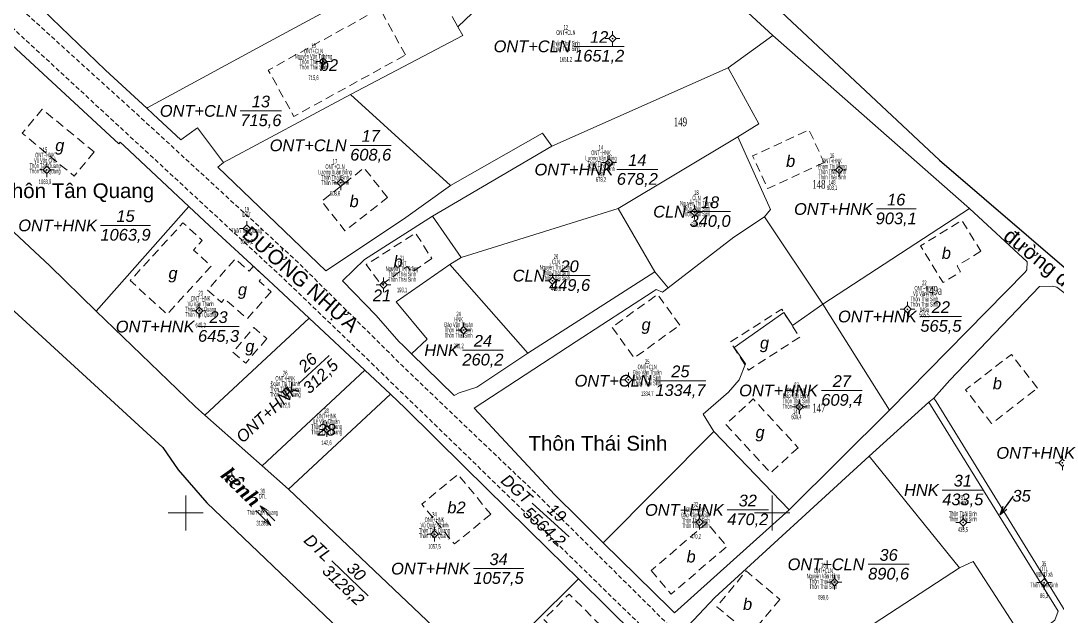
# Model space of a CAD drawing. Header units: metres. Extents: x 595890 to 596620, y 2284254 to 2285145.
# Drawn here: x 596071.9 to 596248.6, y 2284582.4 to 2284683.9 of the extents above; entities that cross this region are included whole.
import ezdxf
from ezdxf.enums import TextEntityAlignment as Align

# ---------------------------------------------------------------- set-up
doc = ezdxf.new("R2010")
doc.units = ezdxf.units.M
doc.header["$MEASUREMENT"] = 0
doc.linetypes.add('LongDuong25', pattern=[2.3, 1.5, -0.8])
doc.linetypes.add('{Tuong nha}', pattern=[2.3, 1.5, -0.8])
for name, color, linetype, lineweight in [('Level 10', 7, 'Continuous', 0), ('Level 11', 7, 'Continuous', 0), ('Level 13', 7, 'Continuous', 0), ('Level 14', 7, 'Continuous', 0), ('Level 15', 7, 'Continuous', 0), ('Level 2', 7, 'Continuous', 0), ('Level 22', 7, 'Continuous', 0), ('Level 23', 7, 'Continuous', 0), ('Level 28', 7, 'Continuous', 0), ('Level 32', 7, 'Continuous', 0), ('Level 35', 7, 'Continuous', 0), ('Level 39', 7, 'Continuous', 0), ('Level 4', 7, 'Continuous', 0), ('Level 42', 7, 'Continuous', 0), ('Level 48', 7, 'Continuous', 0), ('Level 53', 7, 'Continuous', 0), ('Level 62', 7, 'Continuous', 0), ('Level 63', 7, 'Continuous', 0), ('Level 9', 7, 'Continuous', 0)]:
    doc.layers.add(name, color=color, linetype=linetype, lineweight=lineweight)
doc.styles.add('Style-Arial', font='arial.ttf')
doc.styles.add('Style-Arial IF', font='ariali.ttf')
doc.styles.add('Style-ENGINEERING', font='ENGINEERING.shx')
doc.styles.add('Style-Times New Roman', font='times.ttf')
doc.styles.add('Style-Times New Roman IF', font='timesbi.ttf')
doc.dimstyles.get("Standard").update_dxf_attribs({"dimtxt": 0.18, "dimasz": 0.18, "dimexe": 0.18, "dimexo": 0.0625, "dimgap": 0.09, "dimtad": 0, "dimtih": 1, "dimtoh": 1, "dimdec": 4, "dimzin": 0, "dimdsep": 46, "dimtxsty": 'Standard', "dimcen": 0.09, "dimadec": 0, "dimazin": 0, "dimtfac": 1, "dimtdec": 4, "dimtofl": 0, "dimtmove": 0, "dimatfit": 3, "dimfxl": 1, "dimtolj": 1, "dimtzin": 0, "dimarcsym": 0})

# ---------------------------------------------------------------- blocks, each defined once
blk = doc.blocks.new('dn')
at = {"layer": 'Level 28', "color": 250, "linetype": 'Continuous', "lineweight": 0, "style": 'Style-Arial'}
blk.add_text('ĐƯỜNG NHỰA', height=5, rotation=287.4583, dxfattribs=at).set_placement((0, 0), align=Align.MIDDLE_CENTER)
blk = doc.blocks.new('N_THUA_11')
at = {"layer": 'Level 13', "color": 7, "linetype": 'Continuous', "lineweight": 0}
blk.add_line((1.39619, 0), (9.95719, 0), dxfattribs=at)
at = {"layer": 'Level 13', "color": 7, "linetype": 'Continuous', "lineweight": 0, "style": 'Style-Arial IF'}
blk.add_text('12', height=2, dxfattribs=at).set_placement((5.67669, 1.6), align=Align.MIDDLE_CENTER)
at = {"layer": 'Level 2', "color": 7, "linetype": 'Continuous', "lineweight": 0, "style": 'Style-Arial IF'}
blk.add_text('ONT+CLN', height=2, dxfattribs=at).set_placement((0.79619, 0), align=Align.MIDDLE_RIGHT)
at = {"layer": 'Level 4', "color": 7, "linetype": 'Continuous', "lineweight": 0, "style": 'Style-Arial IF'}
blk.add_text('1651,2', height=2, dxfattribs=at).set_placement((5.67669, -1.6), align=Align.MIDDLE_CENTER)
blk = doc.blocks.new('N_THUA_12')
at = {"layer": 'Level 13', "color": 7, "linetype": 'Continuous', "lineweight": 0}
blk.add_line((2.547495, 0), (9.570495, 0), dxfattribs=at)
at = {"layer": 'Level 13', "color": 7, "linetype": 'Continuous', "lineweight": 0, "style": 'Style-Arial IF'}
blk.add_text('13', height=2, dxfattribs=at).set_placement((6.058995, 1.6), align=Align.MIDDLE_CENTER)
at = {"layer": 'Level 2', "color": 7, "linetype": 'Continuous', "lineweight": 0, "style": 'Style-Arial IF'}
blk.add_text('ONT+CLN', height=2, dxfattribs=at).set_placement((1.947495, 0), align=Align.MIDDLE_RIGHT)
at = {"layer": 'Level 4', "color": 7, "linetype": 'Continuous', "lineweight": 0, "style": 'Style-Arial IF'}
blk.add_text('715,6', height=2, dxfattribs=at).set_placement((6.058995, -1.6), align=Align.MIDDLE_CENTER)
blk = doc.blocks.new('N_THUA_13')
at = {"layer": 'Level 13', "color": 7, "linetype": 'Continuous', "lineweight": 0}
blk.add_line((2.689558, 0), (9.696558, 0), dxfattribs=at)
at = {"layer": 'Level 13', "color": 7, "linetype": 'Continuous', "lineweight": 0, "style": 'Style-Arial IF'}
blk.add_text('14', height=2, dxfattribs=at).set_placement((6.193058, 1.6), align=Align.MIDDLE_CENTER)
at = {"layer": 'Level 2', "color": 7, "linetype": 'Continuous', "lineweight": 0, "style": 'Style-Arial IF'}
blk.add_text('ONT+HNK', height=2, dxfattribs=at).set_placement((2.089558, 0), align=Align.MIDDLE_RIGHT)
at = {"layer": 'Level 4', "color": 7, "linetype": 'Continuous', "lineweight": 0, "style": 'Style-Arial IF'}
blk.add_text('678,2', height=2, dxfattribs=at).set_placement((6.193058, -1.6), align=Align.MIDDLE_CENTER)
blk = doc.blocks.new('N_THUA_14')
at = {"layer": 'Level 13', "color": 7, "linetype": 'Continuous', "lineweight": 0}
blk.add_line((1.565746, 0), (10.095746, 0), dxfattribs=at)
at = {"layer": 'Level 13', "color": 7, "linetype": 'Continuous', "lineweight": 0, "style": 'Style-Arial IF'}
blk.add_text('15', height=2, dxfattribs=at).set_placement((5.830746, 1.6), align=Align.MIDDLE_CENTER)
at = {"layer": 'Level 2', "color": 7, "linetype": 'Continuous', "lineweight": 0, "style": 'Style-Arial IF'}
blk.add_text('ONT+HNK', height=2, dxfattribs=at).set_placement((0.965746, 0), align=Align.MIDDLE_RIGHT)
at = {"layer": 'Level 4', "color": 7, "linetype": 'Continuous', "lineweight": 0, "style": 'Style-Arial IF'}
blk.add_text('1063,9', height=2, dxfattribs=at).set_placement((5.830746, -1.6), align=Align.MIDDLE_CENTER)
blk = doc.blocks.new('N_THUA_15')
at = {"layer": 'Level 13', "color": 7, "linetype": 'Continuous', "lineweight": 0}
blk.add_line((2.8802, 0), (9.6552, 0), dxfattribs=at)
at = {"layer": 'Level 13', "color": 7, "linetype": 'Continuous', "lineweight": 0, "style": 'Style-Arial IF'}
blk.add_text('16', height=2, dxfattribs=at).set_placement((6.2677, 1.6), align=Align.MIDDLE_CENTER)
at = {"layer": 'Level 2', "color": 7, "linetype": 'Continuous', "lineweight": 0, "style": 'Style-Arial IF'}
blk.add_text('ONT+HNK', height=2, dxfattribs=at).set_placement((2.2802, 0), align=Align.MIDDLE_RIGHT)
at = {"layer": 'Level 4', "color": 7, "linetype": 'Continuous', "lineweight": 0, "style": 'Style-Arial IF'}
blk.add_text('903,1', height=2, dxfattribs=at).set_placement((6.2677, -1.6), align=Align.MIDDLE_CENTER)
blk = doc.blocks.new('N_THUA_16')
at = {"layer": 'Level 13', "color": 7, "linetype": 'Continuous', "lineweight": 0}
blk.add_line((2.5754, 0), (9.5974, 0), dxfattribs=at)
at = {"layer": 'Level 13', "color": 7, "linetype": 'Continuous', "lineweight": 0, "style": 'Style-Arial IF'}
blk.add_text('17', height=2, dxfattribs=at).set_placement((6.0864, 1.6), align=Align.MIDDLE_CENTER)
at = {"layer": 'Level 2', "color": 7, "linetype": 'Continuous', "lineweight": 0, "style": 'Style-Arial IF'}
blk.add_text('ONT+CLN', height=2, dxfattribs=at).set_placement((1.9754, 0), align=Align.MIDDLE_RIGHT)
at = {"layer": 'Level 4', "color": 7, "linetype": 'Continuous', "lineweight": 0, "style": 'Style-Arial IF'}
blk.add_text('608,6', height=2, dxfattribs=at).set_placement((6.0864, -1.6), align=Align.MIDDLE_CENTER)
blk = doc.blocks.new('N_THUA_17')
at = {"layer": 'Level 13', "color": 7, "linetype": 'Continuous', "lineweight": 0}
blk.add_line((-1.186357, 0), (5.830643, 0), dxfattribs=at)
at = {"layer": 'Level 13', "color": 7, "linetype": 'Continuous', "lineweight": 0, "style": 'Style-Arial IF'}
blk.add_text('18', height=2, dxfattribs=at).set_placement((2.322143, 1.6), align=Align.MIDDLE_CENTER)
at = {"layer": 'Level 2', "color": 7, "linetype": 'Continuous', "lineweight": 0, "style": 'Style-Arial IF'}
blk.add_text('CLN', height=2, dxfattribs=at).set_placement((-1.786357, 0), align=Align.MIDDLE_RIGHT)
at = {"layer": 'Level 4', "color": 7, "linetype": 'Continuous', "lineweight": 0, "style": 'Style-Arial IF'}
blk.add_text('340,0', height=2, dxfattribs=at).set_placement((2.322143, -1.6), align=Align.MIDDLE_CENTER)
blk = doc.blocks.new('N_THUA_18')
at = {"layer": 'Level 13', "color": 7, "linetype": 'Continuous', "lineweight": 0}
blk.add_line((-1.910664, 0.894551), (5.842642, -2.735459), dxfattribs=at)
at = {"layer": 'Level 13', "color": 7, "linetype": 'Continuous', "lineweight": 0, "style": 'Style-Arial IF'}
blk.add_text('19', height=2, rotation=334.911542, dxfattribs=at).set_placement((2.644417, 0.528593), align=Align.MIDDLE_CENTER)
at = {"layer": 'Level 2', "color": 7, "linetype": 'Continuous', "lineweight": 0, "style": 'Style-Arial IF'}
blk.add_text('DGT', height=2, rotation=334.911542, dxfattribs=at).set_placement((-2.454056, 1.148961), align=Align.MIDDLE_RIGHT)
at = {"layer": 'Level 4', "color": 7, "linetype": 'Continuous', "lineweight": 0, "style": 'Style-Arial IF'}
blk.add_text('5564,2', height=2, rotation=334.911542, dxfattribs=at).set_placement((1.287562, -2.369501), align=Align.MIDDLE_CENTER)
blk = doc.blocks.new('N_THUA_19')
at = {"layer": 'Level 13', "color": 7, "linetype": 'Continuous', "lineweight": 0}
blk.add_line((-1.18988, 0), (5.83312, 0), dxfattribs=at)
at = {"layer": 'Level 13', "color": 7, "linetype": 'Continuous', "lineweight": 0, "style": 'Style-Arial IF'}
blk.add_text('20', height=2, dxfattribs=at).set_placement((2.32162, 1.6), align=Align.MIDDLE_CENTER)
at = {"layer": 'Level 2', "color": 7, "linetype": 'Continuous', "lineweight": 0, "style": 'Style-Arial IF'}
blk.add_text('CLN', height=2, dxfattribs=at).set_placement((-1.78988, 0), align=Align.MIDDLE_RIGHT)
at = {"layer": 'Level 4', "color": 7, "linetype": 'Continuous', "lineweight": 0, "style": 'Style-Arial IF'}
blk.add_text('449,6', height=2, dxfattribs=at).set_placement((2.32162, -1.6), align=Align.MIDDLE_CENTER)
blk = doc.blocks.new('N_THUA_20')
at = {"layer": 'Level 13', "color": 7, "linetype": 'Continuous', "lineweight": 0}
blk.add_line((2.68049, 0), (9.71649, 0), dxfattribs=at)
at = {"layer": 'Level 13', "color": 7, "linetype": 'Continuous', "lineweight": 0, "style": 'Style-Arial IF'}
blk.add_text('22', height=2, dxfattribs=at).set_placement((6.19849, 1.6), align=Align.MIDDLE_CENTER)
at = {"layer": 'Level 2', "color": 7, "linetype": 'Continuous', "lineweight": 0, "style": 'Style-Arial IF'}
blk.add_text('ONT+HNK', height=2, dxfattribs=at).set_placement((2.08049, 0), align=Align.MIDDLE_RIGHT)
at = {"layer": 'Level 4', "color": 7, "linetype": 'Continuous', "lineweight": 0, "style": 'Style-Arial IF'}
blk.add_text('565,5', height=2, dxfattribs=at).set_placement((6.19849, -1.6), align=Align.MIDDLE_CENTER)
blk = doc.blocks.new('N_THUA_21')
at = {"layer": 'Level 13', "color": 7, "linetype": 'Continuous', "lineweight": 0}
blk.add_line((2.709039, 0), (9.702039, 0), dxfattribs=at)
at = {"layer": 'Level 13', "color": 7, "linetype": 'Continuous', "lineweight": 0, "style": 'Style-Arial IF'}
blk.add_text('23', height=2, dxfattribs=at).set_placement((6.205539, 1.6), align=Align.MIDDLE_CENTER)
at = {"layer": 'Level 2', "color": 7, "linetype": 'Continuous', "lineweight": 0, "style": 'Style-Arial IF'}
blk.add_text('ONT+HNK', height=2, dxfattribs=at).set_placement((2.109039, 0), align=Align.MIDDLE_RIGHT)
at = {"layer": 'Level 4', "color": 7, "linetype": 'Continuous', "lineweight": 0, "style": 'Style-Arial IF'}
blk.add_text('645,3', height=2, dxfattribs=at).set_placement((6.205539, -1.6), align=Align.MIDDLE_CENTER)
blk = doc.blocks.new('N_THUA_22')
at = {"layer": 'Level 13', "color": 7, "linetype": 'Continuous', "lineweight": 0}
blk.add_line((-1.054496, 0), (5.952504, 0), dxfattribs=at)
at = {"layer": 'Level 13', "color": 7, "linetype": 'Continuous', "lineweight": 0, "style": 'Style-Arial IF'}
blk.add_text('24', height=2, dxfattribs=at).set_placement((2.449004, 1.6), align=Align.MIDDLE_CENTER)
at = {"layer": 'Level 2', "color": 7, "linetype": 'Continuous', "lineweight": 0, "style": 'Style-Arial IF'}
blk.add_text('HNK', height=2, dxfattribs=at).set_placement((-1.654496, 0), align=Align.MIDDLE_RIGHT)
at = {"layer": 'Level 4', "color": 7, "linetype": 'Continuous', "lineweight": 0, "style": 'Style-Arial IF'}
blk.add_text('260,2', height=2, dxfattribs=at).set_placement((2.449004, -1.6), align=Align.MIDDLE_CENTER)
blk = doc.blocks.new('N_THUA_23')
at = {"layer": 'Level 13', "color": 7, "linetype": 'Continuous', "lineweight": 0}
blk.add_line((1.33409, 0), (9.98809, 0), dxfattribs=at)
at = {"layer": 'Level 13', "color": 7, "linetype": 'Continuous', "lineweight": 0, "style": 'Style-Arial IF'}
blk.add_text('25', height=2, dxfattribs=at).set_placement((5.66109, 1.6), align=Align.MIDDLE_CENTER)
at = {"layer": 'Level 2', "color": 7, "linetype": 'Continuous', "lineweight": 0, "style": 'Style-Arial IF'}
blk.add_text('ONT+CLN', height=2, dxfattribs=at).set_placement((0.73409, 0), align=Align.MIDDLE_RIGHT)
at = {"layer": 'Level 4', "color": 7, "linetype": 'Continuous', "lineweight": 0, "style": 'Style-Arial IF'}
blk.add_text('1334,7', height=2, dxfattribs=at).set_placement((5.66109, -1.6), align=Align.MIDDLE_CENTER)
blk = doc.blocks.new('N_THUA_24')
at = {"layer": 'Level 13', "color": 7, "linetype": 'Continuous', "lineweight": 0}
blk.add_line((1.965538, 1.826938), (7.119858, 6.617801), dxfattribs=at)
at = {"layer": 'Level 13', "color": 7, "linetype": 'Continuous', "lineweight": 0, "style": 'Style-Arial IF'}
blk.add_text('26', height=2, rotation=42.906998, dxfattribs=at).set_placement((3.453401, 5.394305), align=Align.MIDDLE_CENTER)
at = {"layer": 'Level 2', "color": 7, "linetype": 'Continuous', "lineweight": 0, "style": 'Style-Arial IF'}
blk.add_text('ONT+HNK', height=2, rotation=42.906998, dxfattribs=at).set_placement((1.526062, 1.418452), align=Align.MIDDLE_RIGHT)
at = {"layer": 'Level 4', "color": 7, "linetype": 'Continuous', "lineweight": 0, "style": 'Style-Arial IF'}
blk.add_text('312,5', height=2, rotation=42.906998, dxfattribs=at).set_placement((5.631994, 3.050434), align=Align.MIDDLE_CENTER)
blk = doc.blocks.new('N_THUA_25')
at = {"layer": 'Level 13', "color": 7, "linetype": 'Continuous', "lineweight": 0}
blk.add_line((2.762978, 0), (9.719978, 0), dxfattribs=at)
at = {"layer": 'Level 13', "color": 7, "linetype": 'Continuous', "lineweight": 0, "style": 'Style-Arial IF'}
blk.add_text('27', height=2, dxfattribs=at).set_placement((6.241478, 1.6), align=Align.MIDDLE_CENTER)
at = {"layer": 'Level 2', "color": 7, "linetype": 'Continuous', "lineweight": 0, "style": 'Style-Arial IF'}
blk.add_text('ONT+HNK', height=2, dxfattribs=at).set_placement((2.162978, 0), align=Align.MIDDLE_RIGHT)
at = {"layer": 'Level 4', "color": 7, "linetype": 'Continuous', "lineweight": 0, "style": 'Style-Arial IF'}
blk.add_text('609,4', height=2, dxfattribs=at).set_placement((6.241478, -1.6), align=Align.MIDDLE_CENTER)
blk = doc.blocks.new('N_THUA_26')
at = {"layer": 'Level 13', "color": 7, "linetype": 'Continuous', "lineweight": 0}
blk.add_line((1.527768, 0), (10.088768, 0), dxfattribs=at)
at = {"layer": 'Level 13', "color": 7, "linetype": 'Continuous', "lineweight": 0, "style": 'Style-Arial IF'}
blk.add_text('29', height=2, dxfattribs=at).set_placement((5.808268, 1.6), align=Align.MIDDLE_CENTER)
at = {"layer": 'Level 2', "color": 7, "linetype": 'Continuous', "lineweight": 0, "style": 'Style-Arial IF'}
blk.add_text('ONT+HNK', height=2, dxfattribs=at).set_placement((0.927768, 0), align=Align.MIDDLE_RIGHT)
at = {"layer": 'Level 4', "color": 7, "linetype": 'Continuous', "lineweight": 0, "style": 'Style-Arial IF'}
blk.add_text('1454,2', height=2, dxfattribs=at).set_placement((5.808268, -1.6), align=Align.MIDDLE_CENTER)
blk = doc.blocks.new('N_THUA_27')
at = {"layer": 'Level 13', "color": 7, "linetype": 'Continuous', "lineweight": 0}
blk.add_line((-1.867047, 1.791718), (4.309819, -4.135933), dxfattribs=at)
at = {"layer": 'Level 13', "color": 7, "linetype": 'Continuous', "lineweight": 0, "style": 'Style-Arial IF'}
blk.add_text('30', height=2, rotation=316.179476, dxfattribs=at).set_placement((2.329229, -0.017688), align=Align.MIDDLE_CENTER)
at = {"layer": 'Level 2', "color": 7, "linetype": 'Continuous', "lineweight": 0, "style": 'Style-Arial IF'}
blk.add_text('DTL', height=2, rotation=316.179476, dxfattribs=at).set_placement((-2.299954, 2.207159), align=Align.MIDDLE_RIGHT)
at = {"layer": 'Level 4', "color": 7, "linetype": 'Continuous', "lineweight": 0, "style": 'Style-Arial IF'}
blk.add_text('3128,2', height=2, rotation=316.179476, dxfattribs=at).set_placement((0.113543, -2.326527), align=Align.MIDDLE_CENTER)
blk = doc.blocks.new('N_THUA_28')
at = {"layer": 'Level 13', "color": 7, "linetype": 'Continuous', "lineweight": 0}
blk.add_line((-1.121149, 0), (5.914851, 0), dxfattribs=at)
at = {"layer": 'Level 13', "color": 7, "linetype": 'Continuous', "lineweight": 0, "style": 'Style-Arial IF'}
blk.add_text('31', height=2, dxfattribs=at).set_placement((2.396851, 1.6), align=Align.MIDDLE_CENTER)
at = {"layer": 'Level 2', "color": 7, "linetype": 'Continuous', "lineweight": 0, "style": 'Style-Arial IF'}
blk.add_text('HNK', height=2, dxfattribs=at).set_placement((-1.721149, 0), align=Align.MIDDLE_RIGHT)
at = {"layer": 'Level 4', "color": 7, "linetype": 'Continuous', "lineweight": 0, "style": 'Style-Arial IF'}
blk.add_text('433,5', height=2, dxfattribs=at).set_placement((2.396851, -1.6), align=Align.MIDDLE_CENTER)
blk = doc.blocks.new('N_THUA_29')
at = {"layer": 'Level 13', "color": 7, "linetype": 'Continuous', "lineweight": 0}
blk.add_line((2.702513, 0), (9.709513, 0), dxfattribs=at)
at = {"layer": 'Level 13', "color": 7, "linetype": 'Continuous', "lineweight": 0, "style": 'Style-Arial IF'}
blk.add_text('32', height=2, dxfattribs=at).set_placement((6.206013, 1.6), align=Align.MIDDLE_CENTER)
at = {"layer": 'Level 2', "color": 7, "linetype": 'Continuous', "lineweight": 0, "style": 'Style-Arial IF'}
blk.add_text('ONT+HNK', height=2, dxfattribs=at).set_placement((2.102513, 0), align=Align.MIDDLE_RIGHT)
at = {"layer": 'Level 4', "color": 7, "linetype": 'Continuous', "lineweight": 0, "style": 'Style-Arial IF'}
blk.add_text('470,2', height=2, dxfattribs=at).set_placement((6.206013, -1.6), align=Align.MIDDLE_CENTER)
blk = doc.blocks.new('N_THUA_31')
at = {"layer": 'Level 13', "color": 7, "linetype": 'Continuous', "lineweight": 0}
blk.add_line((1.501762, 0), (10.090762, 0), dxfattribs=at)
at = {"layer": 'Level 13', "color": 7, "linetype": 'Continuous', "lineweight": 0, "style": 'Style-Arial IF'}
blk.add_text('34', height=2, dxfattribs=at).set_placement((5.796262, 1.6), align=Align.MIDDLE_CENTER)
at = {"layer": 'Level 2', "color": 7, "linetype": 'Continuous', "lineweight": 0, "style": 'Style-Arial IF'}
blk.add_text('ONT+HNK', height=2, dxfattribs=at).set_placement((0.901762, 0), align=Align.MIDDLE_RIGHT)
at = {"layer": 'Level 4', "color": 7, "linetype": 'Continuous', "lineweight": 0, "style": 'Style-Arial IF'}
blk.add_text('1057,5', height=2, dxfattribs=at).set_placement((5.796262, -1.6), align=Align.MIDDLE_CENTER)
blk = doc.blocks.new('N_THUA_32')
at = {"layer": 'Level 13', "color": 7, "linetype": 'Continuous', "lineweight": 0}
blk.add_line((2.555968, 0), (9.577968, 0), dxfattribs=at)
at = {"layer": 'Level 13', "color": 7, "linetype": 'Continuous', "lineweight": 0, "style": 'Style-Arial IF'}
blk.add_text('36', height=2, dxfattribs=at).set_placement((6.066968, 1.6), align=Align.MIDDLE_CENTER)
at = {"layer": 'Level 2', "color": 7, "linetype": 'Continuous', "lineweight": 0, "style": 'Style-Arial IF'}
blk.add_text('ONT+CLN', height=2, dxfattribs=at).set_placement((1.955968, 0), align=Align.MIDDLE_RIGHT)
at = {"layer": 'Level 4', "color": 7, "linetype": 'Continuous', "lineweight": 0, "style": 'Style-Arial IF'}
blk.add_text('890,6', height=2, dxfattribs=at).set_placement((6.066968, -1.6), align=Align.MIDDLE_CENTER)
blk = doc.blocks.new('TerminatorOpen_0.6')
at = {"color": 0, "linetype": 'ByBlock', "lineweight": -2}
for q in [(-1, 0.282609), (-1, 0), (-1, -0.282609)]:
    blk.add_line((0, 0), q, dxfattribs=at)
blk = doc.blocks.new('CENTRD')
at = {"layer": 'Level 11', "linetype": 'Continuous', "lineweight": 0}
h = blk.add_hatch(color=7, dxfattribs=at)
edge = h.paths.add_edge_path()
edge.add_arc((0, 0), 1.5, 0, 360)
at = {"layer": 'Level 11', "color": 7, "linetype": 'Continuous', "lineweight": 0}
for p, q in [((-6.25, 0), (-12.5, 0)), ((0, 6.25), (-6.25, 0)), ((-6.25, 0), (0, -6.25)), ((0, 12.5), (0, 6.25)), ((6.25, 0), (0, 6.25)), ((0, -6.25), (6.25, 0)), ((12.5, 0), (6.25, 0)), ((0, -6.25), (0, -12.5))]:
    blk.add_line(p, q, dxfattribs=at)
blk = doc.blocks.new('HNUOC')
at = {"layer": 'Level 35', "color": 250, "linetype": 'Continuous', "lineweight": 13}
for q in [(0, 0), (0.49771, -5.13691), (2.003262, -4.756312)]:
    blk.add_line((1.960693, -7.75601), q, dxfattribs=at)
blk = doc.blocks.new('HNUOC_1')
at = {"layer": 'Level 35', "color": 250, "linetype": 'Continuous', "lineweight": 13}
for q in [(0, 0), (0.49771, -5.13691), (2.003262, -4.756312)]:
    blk.add_line((1.960693, -7.75601), q, dxfattribs=at)
blk = doc.blocks.new('*U4')
at = {"layer": 'Level 35', "color": 250, "linetype": 'Continuous', "lineweight": 13, "rotation": 180}
blk.add_blockref('HNUOC_1', (2.104609, -3.47842), dxfattribs=at)
at = {"layer": 'Level 35', "color": 250, "linetype": 'Continuous', "lineweight": 13}
blk.add_blockref('HNUOC', (-2.104571, 3.477539), dxfattribs=at)
blk = doc.blocks.new('5')
at = {"color": 0, "linetype": 'ByBlock', "lineweight": -2, "rotation": 263.598594}
blk.add_blockref('*U4', (1.259504, -0.243252), dxfattribs=at)
blk = doc.blocks.new('k')
at = {"layer": 'Level 39', "color": 250, "linetype": 'Continuous', "lineweight": 0, "xscale": 0.45125, "yscale": 0.45125, "zscale": 0.45125, "rotation": 175.366896}
blk.add_blockref('5', (6.939687, -0.314878), dxfattribs=at)
at = {"layer": 'Level 39', "color": 3, "linetype": 'Continuous', "lineweight": 0, "style": 'Style-Times New Roman IF'}
blk.add_text('kênh', height=2.5, rotation=3.869274, dxfattribs=at).set_placement((0, 0), align=Align.MIDDLE_CENTER)

msp = doc.modelspace()

# ---------------------------------------------------------------- linework, layer by layer
at = {"layer": 'Level 10', "color": 7, "linetype": 'Continuous', "lineweight": 0}
for p, q in [((596192.466, 2284675.88), (596200.08, 2284681.402)), ((596162.423, 2284662.551), (596192.466, 2284675.88)), ((596106.434, 2284659.766), (596128.084, 2284671.332)), ((596128.084, 2284671.332), (596145.155, 2284655.813)), ((596084.759, 2284634.376), (596100.505, 2284652.261)), ((596146.977, 2284643.581), (596173.754, 2284651.929)), ((596173.754, 2284651.929), (596180, 2284641.108)), ((596208.657, 2284635.617), (596233.659, 2284651.897)), ((596142.085, 2284650.622), (596146.977, 2284643.581)), ((596198.688, 2284650.482), (596208.657, 2284635.617)), ((596145.005, 2284642.362), (596146.977, 2284643.581)), ((596145.005, 2284642.362), (596158.356, 2284627.248)), ((596208.657, 2284635.617), (596219.971, 2284617.541)), ((596103.276, 2284616.69), (596121.061, 2284633.222)), ((596113.038, 2284608.058), (596130.552, 2284624.337)), ((596117.543, 2284604.074), (596134.932, 2284620.237)), ((596171.204, 2284594.926), (596190.025, 2284613.865)), ((596190.025, 2284613.865), (596202.87, 2284600.518)), ((596216.512, 2284609.657), (596231.959, 2284590.663))]:
    msp.add_line(p, q, dxfattribs=at)
at = {"layer": 'Level 10', "color": 7, "linetype": 'Continuous', "lineweight": 0, "flags": 128}
for points in [[(596093.351, 2284669.028), (596093.544, 2284669.148), (596114.178, 2284680.313), (596139.931, 2284694.244)], [(596146.415, 2284682.872), (596147.237, 2284681.43), (596128.084, 2284671.332)], [(596194.146, 2284664.138), (596197.719, 2284666.339), (596192.466, 2284675.88)], [(596173.754, 2284651.929), (596194.131, 2284664.129), (596194.146, 2284664.138)], [(596194.146, 2284664.138), (596199.707, 2284651.726), (596198.688, 2284650.482)], [(596182.233, 2284638.384), (596193.462, 2284647.01), (596198.688, 2284650.482)], [(596138.51, 2284627.136), (596141.162, 2284629.614), (596135.872, 2284635.979), (596145.005, 2284642.362)], [(596190.025, 2284613.865), (596188.2, 2284616.826), (596192.534, 2284620.566), (596194.358, 2284622.687), (596195.471, 2284625.409), (596193.49, 2284628.209), (596202.001, 2284634.168), (596203.438, 2284631.982), (596208.657, 2284635.617)], [(596231.959, 2284590.663), (596234.256, 2284591.702), (596243.234, 2284577.835)], [(596200.267, 2284566.748), (596213.288, 2284578.491), (596231.959, 2284590.663)], [(596150.701, 2284572.552), (596151.313, 2284573.249), (596166.949, 2284588.759)]]:
    msp.add_lwpolyline(points, dxfattribs=at)
at = {"layer": 'Level 14', "color": 7, "linetype": '{Tuong nha}', "lineweight": 0, "flags": 128}
for points in [[(596137.468, 2284678.087), (596133.117, 2284685.992), (596114.086, 2284675.516), (596118.437, 2284667.612), (596137.468, 2284678.087)], [(596084.376, 2284661.549), (596080.98, 2284657.434), (596072.137, 2284664.731), (596075.533, 2284668.846), (596084.376, 2284661.549)], [(596208.855, 2284659.74), (596199.242, 2284655.297), (596196.66, 2284660.884), (596206.273, 2284665.327), (596208.855, 2284659.74)], [(596134.391, 2284653.782), (596130.417, 2284658.832), (596123.179, 2284653.136), (596127.154, 2284648.086), (596134.391, 2284653.782)], [(596104.341, 2284642.088), (596096.836, 2284633.866), (596090.542, 2284639.611), (596099.534, 2284649.462), (596102.832, 2284646.452), (596101.345, 2284644.823), (596104.341, 2284642.088)], [(596235.573, 2284644.61), (596231.506, 2284642.129), (596232.125, 2284641.115), (596229.121, 2284639.282), (596225.292, 2284645.558), (596232.363, 2284649.872), (596235.573, 2284644.61)], [(596141.977, 2284643.363), (596138.528, 2284641.052), (596137.76, 2284642.024), (596133.343, 2284638.892), (596130.794, 2284642.346), (596139.188, 2284647.72), (596141.977, 2284643.363)], [(596114.56, 2284637.728), (596110.473, 2284633.109), (596106.624, 2284636.514), (596106.081, 2284635.9), (596103.728, 2284637.983), (596108.443, 2284643.312), (596110.796, 2284641.23), (596111.51, 2284642.036), (596113.336, 2284640.421), (596112.537, 2284639.518), (596114.56, 2284637.728)], [(596184.234, 2284632.03), (596180.446, 2284637.27), (596172.686, 2284631.661), (596176.474, 2284626.421), (596184.234, 2284632.03)], [(596204.691, 2284629.956), (596195.941, 2284624.35), (596192.871, 2284629.142), (596201.621, 2284634.748), (596204.691, 2284629.956)], [(596113.815, 2284629.716), (596110.239, 2284625.52), (596108.025, 2284627.407), (596111.601, 2284631.603), (596113.815, 2284629.716)], [(596245.224, 2284621.281), (596240.775, 2284627.039), (596232.962, 2284621.002), (596237.411, 2284615.244), (596245.224, 2284621.281)], [(596204.408, 2284611.127), (596199.728, 2284606.816), (596192.081, 2284615.116), (596196.76, 2284619.427), (596204.408, 2284611.127)], [(596152.004, 2284599.775), (596145.819, 2284594.71), (596140.249, 2284601.511), (596146.434, 2284606.576), (596152.004, 2284599.775)], [(596201.287, 2284585.242), (596196.23, 2284579.238), (596190.561, 2284584.007), (596195.554, 2284590.104), (596201.287, 2284585.242)], [(596173.49, 2284578.087), (596169.149, 2284573.729), (596161.03, 2284581.816), (596165.371, 2284586.174), (596173.49, 2284578.087)]]:
    msp.add_lwpolyline(points, dxfattribs=at)
msp.add_lwpolyline([(596179.348275, 2284590.159749), (596182.780764, 2284586.159035), (596192.281248, 2284594.310155), (596188.84876, 2284598.31087), (596179.348275, 2284590.159749)], close=True, dxfattribs=at)
at = {"layer": 'Level 22', "color": 1, "linetype": 'LongDuong25', "lineweight": 0, "ltscale": 0.5, "flags": 128}
for points in [[(596000, 2284751.986), (596012.563, 2284740.212), (596039.057, 2284716.059), (596061.605, 2284695.275), (596091.246, 2284668.4), (596115.252, 2284646.307), (596119.106, 2284642.76), (596136.894, 2284625.128), (596160.312, 2284602.746), (596188.983, 2284574.278), (596217.001, 2284547.646), (596235.192, 2284531.586), (596264.146, 2284504.789), (596269.205, 2284500)], [(596000, 2284747.454), (596009.193, 2284738.782), (596036.424, 2284713.612), (596058.6, 2284693.684), (596088.823, 2284665.744), (596112.701, 2284643.651), (596116.812, 2284639.847), (596134.212, 2284623.088), (596157.067, 2284600.882), (596185.742, 2284572.893), (596214.907, 2284545.173), (596233.444, 2284528.756), (596261.796, 2284502.625), (596264.556, 2284500)]]:
    msp.add_lwpolyline(points, dxfattribs=at)
at = {"layer": 'Level 23', "color": 30, "linetype": 'Continuous', "lineweight": 0}
for p, q in [((596145.415, 2284684.625), (596146.415, 2284682.872)), ((596200.08, 2284681.402), (596233.659, 2284651.897)), ((596142.085, 2284650.622), (596162.423, 2284662.551)), ((596158.356, 2284627.248), (596180, 2284641.108)), ((596180, 2284641.108), (596182.233, 2284638.384)), ((596121.061, 2284633.222), (596130.552, 2284624.337)), ((596130.552, 2284624.337), (596134.932, 2284620.237)), ((596202.87, 2284600.518), (596219.971, 2284617.541)), ((596216.512, 2284609.657), (596226.724, 2284618.87)), ((596166.949, 2284588.759), (596176.695, 2284579.157))]:
    msp.add_line(p, q, dxfattribs=at)
at = {"layer": 'Level 23', "color": 30, "linetype": 'Continuous', "lineweight": 0, "flags": 128}
for points in [[(596000, 2284797.04), (596008.719, 2284791.826), (596027.5, 2284785.472), (596047.317, 2284784.829), (596073.668, 2284786.383), (596078.491, 2284785.053), (596092.899, 2284773.101), (596127.992, 2284745.692), (596143.28, 2284733.165), (596171.68, 2284709.892), (596187.345, 2284697.055), (596201.538, 2284685.425), (596228.495, 2284660.127), (596251.364, 2284640.564), (596288.425, 2284612.467), (596310.063, 2284595.53), (596327.095, 2284581.541), (596330.737, 2284579.558), (596350.543, 2284562.722), (596377.348, 2284540.848), (596402.177, 2284520.586), (596422.422, 2284504.4), (596427.393, 2284500)], [(596146.415, 2284682.872), (596170.572, 2284705.951), (596185.342, 2284695.074), (596200.08, 2284681.402)], [(596074.019, 2284687.302), (596086.34, 2284675.519), (596093.351, 2284669.028)], [(596067.281, 2284682.616), (596088.57, 2284662.928), (596088.85, 2284663.194), (596089.478, 2284662.624), (596100.505, 2284652.261)], [(596093.351, 2284669.028), (596094.458, 2284668.003), (596099.187, 2284663.625), (596102.023, 2284665.675), (596106.434, 2284659.766)], [(596145.155, 2284655.813), (596160.851, 2284664.781), (596162.423, 2284662.551)], [(596106.434, 2284659.766), (596105.452, 2284658.944), (596123.91, 2284641.267), (596137.11, 2284650.115), (596145.155, 2284655.813)], [(596100.505, 2284652.261), (596104.052, 2284648.927), (596113.336, 2284640.421), (596115.791, 2284638.155), (596121.061, 2284633.222)], [(596233.659, 2284651.897), (596243.468, 2284642.815), (596243.39, 2284641.44), (596243.129, 2284641.037), (596219.971, 2284617.541)], [(596138.51, 2284627.136), (596137.088, 2284628.537), (596136.326, 2284629.242), (596132.446, 2284633.642), (596126.721, 2284639.564), (596130.478, 2284643.216), (596142.085, 2284650.622)], [(596227.542, 2284619.594), (596230.298, 2284622.655), (596245.549, 2284638.588), (596247.775, 2284638.648), (596248.505, 2284638.484), (596268.948, 2284622.79)], [(596171.204, 2284594.926), (596167.02, 2284599.048), (596162.931, 2284603.077), (596150, 2284617.009), (596149.195, 2284617.876), (596166.551, 2284629.221), (596179.708, 2284637.778), (596180.198, 2284638.076), (596181.296, 2284637.664), (596182.233, 2284638.384)], [(596138.51, 2284627.136), (596145.745, 2284620.008), (596146.643, 2284620.503), (596149.609, 2284621.457), (596158.356, 2284627.248)], [(596134.932, 2284620.237), (596137.391, 2284617.88), (596147.594, 2284607.827), (596161.841, 2284593.791), (596166.949, 2284588.759)], [(596200.267, 2284566.748), (596199.255, 2284567.719), (596185.696, 2284580.728), (596190.243, 2284585.59), (596216.512, 2284609.657)], [(596171.204, 2284594.926), (596182.607, 2284583.692), (596183.337, 2284582.992), (596202.87, 2284600.518)]]:
    msp.add_lwpolyline(points, dxfattribs=at)
at = {"layer": 'Level 32', "color": 3, "linetype": 'Continuous', "lineweight": 0}
for p, q in [((596226.724, 2284618.87), (596227.542, 2284619.594)), ((596103.276, 2284616.69), (596113.038, 2284608.058)), ((596113.038, 2284608.058), (596117.543, 2284604.074)), ((596117.543, 2284604.074), (596150.701, 2284572.552))]:
    msp.add_line(p, q, dxfattribs=at)
at = {"layer": 'Level 32', "color": 3, "linetype": 'Continuous', "lineweight": 0, "flags": 128}
for points in [[(596000, 2284696.916), (596000.041, 2284696.879), (596070.723, 2284634.39), (596096.106, 2284611.153), (596098.731, 2284607.346), (596103.606, 2284601.717), (596124.927, 2284581.398), (596153.782, 2284555.404), (596197.258, 2284514.352), (596212.248, 2284500)], [(596051.102, 2284665.055), (596065.547, 2284652.634), (596076.855, 2284642.153), (596084.759, 2284634.376)], [(596084.759, 2284634.376), (596101.635, 2284618.141), (596103.276, 2284616.69)], [(596227.542, 2284619.594), (596227.976, 2284619.02), (596250.848, 2284581.764)], [(596243.234, 2284577.835), (596248.164, 2284581.691), (596248.753, 2284583.238), (596226.724, 2284618.87)]]:
    msp.add_lwpolyline(points, dxfattribs=at)
at = {"layer": 'Level 62', "color": 1, "linetype": 'Continuous', "lineweight": 30}
for p, q in [((596201.538, 2284685.425), (596228.495, 2284660.127)), ((596228.495, 2284660.127), (596251.364, 2284640.564)), ((596070.723, 2284634.39), (596096.106, 2284611.153)), ((596096.106, 2284611.153), (596098.731, 2284607.346)), ((596098.731, 2284607.346), (596103.606, 2284601.717)), ((596103.606, 2284601.717), (596124.927, 2284581.398))]:
    msp.add_line(p, q, dxfattribs=at)
at = {"layer": 'Level 63', "color": 7, "linetype": 'Continuous', "lineweight": 0}
for p, q in [((596100, 2284597), (596100, 2284603)), ((596200, 2284597), (596200, 2284603)), ((596097, 2284600), (596103, 2284600)), ((596197, 2284600), (596203, 2284600))]:
    msp.add_line(p, q, dxfattribs=at)
at = {"layer": 'Level 9', "color": 7, "linetype": 'Continuous', "lineweight": 0}
msp.add_line((596158.356, 2284627.248), (596179.997, 2284641.108), dxfattribs=at)

# ---------------------------------------------------------------- block references
at = {"layer": 'Level 11', "color": 7, "linetype": 'Continuous', "lineweight": 0, "xscale": 0.1, "yscale": 0.1, "zscale": 0.1}
for p in [(596172.78, 2284680.88), (596123.45, 2284677), (596076.3, 2284658.5), (596172.2, 2284659.73), (596211.4, 2284658.51), (596126.42, 2284656.3), (596186.73, 2284651.26), (596110.42, 2284648.52), (596162.54, 2284639.59), (596133.7, 2284638.88), (596102.28, 2284634.48), (596223.06, 2284634.72), (596147.37, 2284631.18), (596175.47, 2284622.7), (596117.05, 2284620.64), (596204.64, 2284618.07), (596124.05, 2284614.21), (596249.47, 2284608.55), (596107.85, 2284605.78), (596187.61, 2284598.43), (596232.56, 2284598.35), (596142.41, 2284596.39), (596210.64, 2284588.2), (596246.35, 2284588.11)]:
    msp.add_blockref('CENTRD', p, dxfattribs=at)
at = {"layer": 'Level 2', "color": 7, "linetype": 'Continuous', "lineweight": 0}
for name, p in [('N_THUA_11', (596164.819601, 2284679.560541)), ('N_THUA_12', (596106.757929, 2284668.552451)), ('N_THUA_16', (596125.456235, 2284662.678488)), ('N_THUA_13', (596170.806594, 2284658.550935)), ('N_THUA_15', (596214.872128, 2284651.825551)), ('N_THUA_17', (596187.080488, 2284651.374148)), ('N_THUA_14', (596083.910034, 2284649.02505)), ('N_THUA_19', (596163.131444, 2284640.461841)), ('N_THUA_20', (596222.560752, 2284633.495316)), ('N_THUA_21', (596099.398651, 2284631.782032)), ('N_THUA_22', (596148.228473, 2284627.738807)), ('N_THUA_24', (596117.341402, 2284620.249524)), ('N_THUA_23', (596178.686073, 2284622.539124)), ('N_THUA_25', (596205.626428, 2284620.87907)), ('N_THUA_26', (596250.712686, 2284610.240091)), ('N_THUA_28', (596230.097613, 2284603.904855)), ('N_THUA_29', (596189.630334, 2284600.51301)), ('N_THUA_27', (596126.776925, 2284590.022429)), ('N_THUA_31', (596147.547081, 2284590.502835)), ('N_THUA_32', (596213.785286, 2284591.239577))]:
    msp.add_blockref(name, p, dxfattribs=at)
at = {"layer": 'Level 2', "color": 7, "linetype": 'Continuous', "lineweight": 0, "rotation": 342.916953}
msp.add_blockref('N_THUA_18', (596160.61853, 2284600.275077), dxfattribs=at)
at = {"layer": 'Level 28', "color": 250, "linetype": 'Continuous', "lineweight": 0, "xscale": 0.5, "yscale": 0.5, "zscale": 0.5, "rotation": 30.970417}
msp.add_blockref('dn', (596119.622036, 2284639.869293), dxfattribs=at)
at = {"layer": 'Level 39', "color": 3, "linetype": 'Continuous', "lineweight": 0, "rotation": 311.57003}
msp.add_blockref('k', (596109.474675, 2284604.413187), dxfattribs=at)

# ---------------------------------------------------------------- texts
at = {"layer": 'Level 13', "color": 7, "linetype": 'Continuous', "lineweight": 0, "style": 'Style-Arial IF'}
for s, p in [('21', (596133.475057, 2284637.09587)), ('28', (596124.013567, 2284614.17888)), ('35', (596242.509631, 2284602.923269))]:
    msp.add_text(s, height=2, dxfattribs=at).set_placement(p, align=Align.MIDDLE_CENTER)
at = {"layer": 'Level 15', "color": 7, "linetype": 'Continuous', "lineweight": 0, "style": 'Style-Arial IF'}
for s, p in [('b', (596203.141032, 2284660.009153)), ('b', (596229.698432, 2284644.322075)), ('g', (596198.682218, 2284629.001342)), ('b', (596238.38901, 2284622.088382))]:
    msp.add_text(s, height=2, dxfattribs=at).set_placement(p, align=Align.MIDDLE_CENTER)
at = {"layer": 'Level 15', "color": 7, "linetype": 'Continuous', "lineweight": 0, "char_height": 2, "attachment_point": 5, "line_spacing_factor": 0.6, "style": 'Style-Arial IF'}
for s, insert in [('b2', (596124.426756, 2284676.354083)), ('g', (596078.524861, 2284662.392257)), ('b', (596128.714036, 2284653.12974)), ('b', (596136.20676, 2284642.83392)), ('g', (596097.834557, 2284640.59128)), ('g', (596109.686437, 2284637.796387)), ('g', (596178.498315, 2284631.822455)), ('g', (596110.938413, 2284628.145713)), ('g', (596197.93403, 2284613.49262)), ('b2', (596146.170184, 2284600.918255)), ('b', (596186.17287, 2284592.53397)), ('b', (596195.803575, 2284584.446363))]:
    msp.add_mtext(s, dxfattribs=dict(at, insert=insert))
at = {"layer": 'Level 28', "color": 250, "linetype": 'Continuous', "lineweight": 0, "style": 'Style-Arial'}
msp.add_text('đường đất', height=2.5, rotation=320.906078, dxfattribs=at).set_placement((596246.315852, 2284642.677974), align=Align.MIDDLE_CENTER)
at = {"layer": 'Level 42', "color": 1, "linetype": 'Continuous', "lineweight": 0, "style": 'Style-Times New Roman', "width": 0.666667}
for s, p in [('149', (596184.349296, 2284666.687794)), ('148', (596207.950865, 2284656.029962)), ('149a', (596227.462009, 2284637.944778)), ('147', (596207.950865, 2284617.877738))]:
    msp.add_text(s, height=1.5, dxfattribs=at).set_placement(p, align=Align.MIDDLE_CENTER)
at = {"layer": 'Level 48', "color": 7, "linetype": 'Continuous', "lineweight": 0, "style": 'Style-Arial'}
for s, p in [('Thôn Tân Quang', (596081.422312, 2284654.940535)), ('Thôn Thái Sinh ', (596170.768525, 2284611.878706))]:
    msp.add_text(s, height=2.5, dxfattribs=at).set_placement(p, align=Align.MIDDLE_CENTER)
at = {"layer": 'Level 53', "color": 6, "linetype": 'Continuous', "lineweight": 0, "char_height": 0.8, "attachment_point": 5, "line_spacing_factor": 0.682578, "style": 'Style-Arial'}
for s, insert in [('\\H1x;\\W0.5;12\\PONT+CLN\\P \\PThôn Thái Sinh\\PThôn Thái Sinh \\P \\P1651,2\\P ', (596164.819601, 2284679.560541)), ('\\H1x;\\W0.5;13\\PONT+CLN\\PNguyễn Văn Trường\\PThôn Thái Sinh\\PThôn Thái Sinh \\P \\P715,6\\P ', (596121.791467, 2284676.407994)), ('\\H1x;\\W0.5;15\\PONT+HNK\\PVũ Văn Chế\\PThôn Tân Quang\\PThôn Tân Quang \\P \\P1063,9\\P ', (596076.008318, 2284658.670503)), ('\\H1x;\\W0.5;14\\PONT+HNK\\PLương Văn Bổng\\PThôn Thái Sinh\\PThôn Thái Sinh \\P149\\P678,2\\P ', (596170.806594, 2284659.060949)), ('\\H1x;\\W0.5;17\\PONT+CLN\\PLương Xuân Bổng\\PThôn Thái Sinh\\PThôn Thái Sinh \\P \\P608,6\\P ', (596125.456235, 2284656.691131)), ('\\H1x;\\W0.5;16\\PONT+HNK\\PPhạm Thị Mong\\PThôn Thái Sinh\\PThôn Thái Sinh \\P148\\P903,1\\P ', (596210.207799, 2284657.667074)), ('\\H1x;\\W0.5;18\\PCLN\\PNguyễn Thị Trăng\\PThôn Thái Sinh\\PThôn Thái Sinh \\P \\P340,0\\P ', (596187.080488, 2284651.374148)), ('\\H1x;\\W0.5;19\\PDGT\\P \\P \\PThôn Tân Quang \\P \\P5564,2\\P ', (596110.416388, 2284648.52)), ('\\H1x;\\W0.5;21\\PONT\\PNguyễn Thị Trăng\\PThôn Thái Sinh\\PThôn Thái Sinh \\P \\P193,1\\P ', (596136.884332, 2284640.224689)), ('\\H1x;\\W0.5;20\\PCLN\\PNguyễn Thị Trăng\\PThôn Thái Sinh\\PThôn Thái Sinh \\P \\P449,6\\P ', (596163.131444, 2284640.461841)), ('\\H1x;\\W0.5;22\\PONT+HNK\\PVũ Văn Tinh\\PThôn Thái Sinh\\PThôn Thái Sinh \\P149a\\P565,5\\P ', (596225.935284, 2284635.963103)), ('\\H1x;\\W0.5;23\\PONT+HNK\\PVũ Văn Thanh\\PThôn Tân Quang\\PThôn Tân Quang \\P \\P645,3\\P ', (596102.549552, 2284634.219048)), ('\\H1x;\\W0.5;24\\PHNK\\PĐào Văn Thuân\\PThôn Thái Sinh\\PThôn Thái Sinh \\P \\P260,2\\P ', (596146.531404, 2284630.67402)), ('\\H1x;\\W0.5;25\\PONT+CLN\\PĐào Văn Thuân\\PThôn Thái Sinh\\PThôn Thái Sinh \\P \\P1334,7\\P ', (596178.686073, 2284622.539124)), ('\\H1x;\\W0.5;26\\PONT+HNK\\PĐoàn Thị Thành\\PThôn Tân Quang\\PThôn Tân Quang \\P \\P312,5\\P ', (596116.969497, 2284620.588067)), ('\\H1x;\\W0.5;27\\PONT+HNK\\PĐào Văn Bẳng\\PThôn Thái Sinh\\PThôn Thái Sinh \\P147\\P609,4\\P ', (596204.131243, 2284618.578941)), ('\\H1x;\\W0.5;28\\PONT+HNK\\PLê Văn Chuân\\PThôn Tân Quang\\PThôn Tân Quang \\P \\P142,6\\P ', (596124.013567, 2284614.17888)), ('\\H1x;\\W0.5;30\\PDTL\\P \\P \\PThôn Tân Quang \\P \\P3128,2\\P ', (596113.114407, 2284600.465153)), ('\\H1x;\\W0.5;32\\PONT+HNK\\PĐào Văn Ngoãn\\PThôn Thái Sinh\\PThôn Thái Sinh \\P \\P470,2\\P ', (596186.974255, 2284598.221594)), ('\\H1x;\\W0.5;31\\PHNK\\P \\PThôn Thái Sinh\\PThôn Thái Sinh \\P \\P433,5\\P ', (596232.515209, 2284599.340668)), ('\\H1x;\\W0.5;34\\PONT+HNK\\PVũ Quốc Chính\\PThôn Tân Quang\\PThôn Tân Quang \\P \\P1057,5\\P ', (596142.411444, 2284596.490192)), ('\\H1x;\\W0.5;36\\PONT+CLN\\PNguyễn Văn Hặng\\PThôn Thái Sinh\\PThôn Thái Sinh \\P \\P890,6\\P ', (596208.710974, 2284587.822879)), ('\\H1x;\\W0.5;35\\PDTL\\PUBND xã\\P \\PThôn Thái Sinh \\P \\P86,3\\P ', (596246.348373, 2284588.107))]:
    msp.add_mtext(s, dxfattribs=dict(at, insert=insert))

# ---------------------------------------------------------------- leaders
at = {"layer": 'Level 13', "color": 7, "linetype": 'Continuous', "lineweight": 0}
msp.add_leader([(596238.845296, 2284599.735075), (596241.125695, 2284602.855878)], dimstyle='Standard', override={"dimtxt": 0.625, "dimasz": 1.4375, "dimgap": 0.3125, "dimtad": 1, "dimtxsty": 'Style-ENGINEERING', "dimldrblk": 'TerminatorOpen_0.6'}, dxfattribs=at)

doc.saveas('drawing.dxf')
